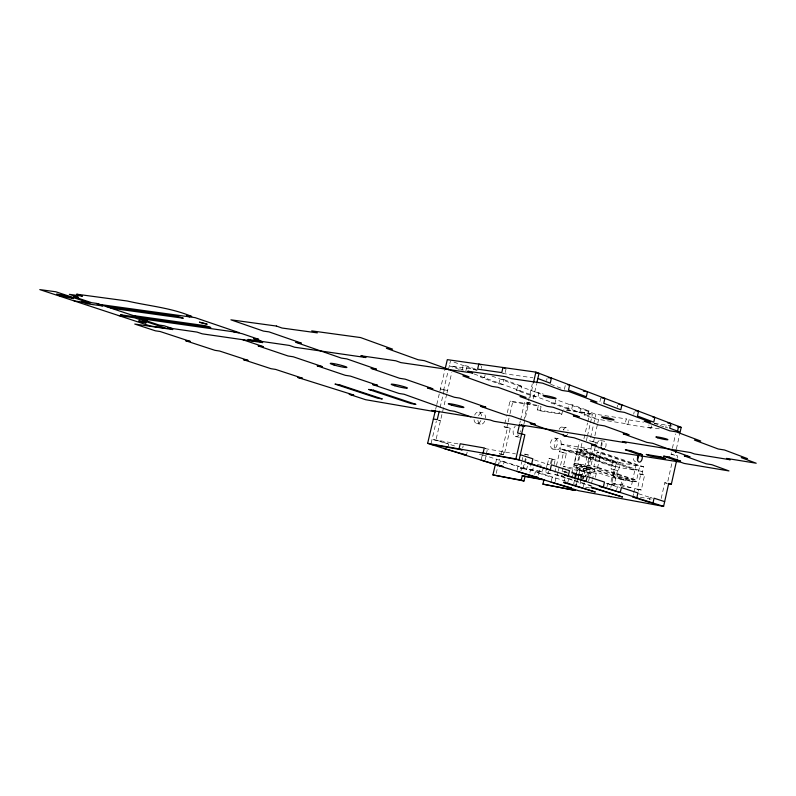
<?xml version="1.0" encoding="UTF-8"?>
<svg xmlns="http://www.w3.org/2000/svg" width="796" height="796" viewBox="0 0 796 796"><rect width="100%" height="100%" fill="white"/><g stroke="black" fill="none" stroke-linecap="round" stroke-linejoin="round"><path stroke-width="0.6" stroke-dasharray="3.98 2.98" d="M661.207 498.485L664.73 482.714L666.72 483.063M677.127 458.267L677.655 455.899L671.058 454.307L672.132 449.501M672.401 448.297L675.605 433.88M667.864 481.232L672.083 462.327M676.391 448.944L680.142 432.099M620.691 485.888L622.084 479.68L613.199 476.744L623.895 478.695L632.392 481.51L630.989 487.739L620.691 485.888L611.796 482.993L616.512 462.178L577.478 448.874L573.866 464.764L613.019 477.67L636.233 481.779L639.745 466.148L600.96 452.834L597.1 452.178L593.836 466.585L632.77 479.54L635.924 465.501L597.1 452.178M630.989 487.739L622.482 484.963L623.895 478.695M633.079 495.868L633.556 493.749M633.795 492.684L634.74 488.436L641.297 489.998L644.621 475.142L638.074 473.57L644.621 475.142M651.616 425.81L651.098 428.149L648.481 427.173L649.009 424.835M641.297 489.998L637.387 489.301L640.71 474.466M638.173 491.261L638.651 489.132M641.984 474.247L643.656 466.814L592.801 449.332L561.389 444.069L554.444 474.456L592.562 486.625M649.536 499.858L650.073 497.47L653.068 498.017M667.705 427.86L665.695 427.551L666.759 422.795M586.821 475.7L592.801 449.332M588.204 476.008L590.115 467.6L594.751 469.133L592.582 478.714M595.149 447.282L589.995 470.018L583.567 468.476L579.568 486.097M595.418 446.078L596.234 442.486L589.816 440.944L590.343 438.616M588.652 481.003L589.647 476.615M589.896 475.52L590.393 473.322L583.607 471.69L587.09 456.337L593.876 457.969L594.513 455.143L563.13 449.82L562.493 452.606L566.374 453.272L559.658 451.66L562.493 452.606M591.498 483.5L592.314 479.908M595.418 477.292L596.244 473.68L586.891 470.605L563.369 466.456L572.782 469.531L596.244 473.68M636.233 481.779L597.328 468.864L600.96 452.834M617.179 407.174L617.626 405.214M607 486.734L607.706 483.58L614.194 485.132L617.507 470.426L611.029 468.874L612.681 461.521L561.389 444.069M614.194 485.132L610.373 484.436L613.686 469.759L611.029 468.874M610.821 487.421L611.537 484.267M651.098 428.149L627.855 424.517L625.228 423.552L626.273 418.925L595.876 414.248L556.633 399.831M627.855 424.517L628.9 419.9L626.273 418.925M616.671 489.779L617.328 486.844L620.363 487.391M633.686 414.199L634.233 411.771M554.096 464.556L555.19 459.78L548.842 458.257L545.558 472.605L551.907 474.127L545.558 472.605M551.359 480.923L552.165 477.411L535.25 472.048L534.703 474.416M572.652 404.895L571.588 409.552L567.797 408.975L568.861 404.318L572.652 404.895L588.96 410.895L587.906 415.502L584.135 414.925L585.189 410.318L588.96 410.895M555.13 481.62L555.936 478.098L552.165 477.411M558.046 472.118L557.299 475.361L563.528 476.486M558.294 471.033L559.031 467.779M560.603 465.192L563.538 452.317M562.165 471.72L567.011 450.476L615.467 466.824L611.636 466.167L560.294 448.864L591.697 454.178L642.601 471.511L638.69 470.834L590.552 454.466L585.438 477.003M564.702 473.023L565.17 471.003M563.767 482.555L564.862 477.779L567.757 478.306M579.787 412.547L580.851 407.91M567.638 483.262L568.732 478.476M572.782 469.531L571.687 474.307L584.592 476.605M577.995 477.6L580.115 468.277L573.707 466.745L579.398 441.7M572.055 478.456L573.15 473.65L575.428 473.819L580.981 475.043L579.886 479.869M576.394 467.63L582.075 442.626M574.603 477.431L575.428 473.819M581.279 449.521L578.025 463.829L617.129 476.784L620.273 462.824L581.279 449.521L577.478 448.874M573.717 483.739L575.04 477.899M575.309 476.734L577.428 467.401L573.707 466.745M583.946 438.725L587.528 422.984M587.806 421.78L589.727 413.303L563.717 409.303M576.284 474.307L577.379 469.501L580.025 469.948L582.174 470.625L581.09 475.431L576.284 474.307L581.09 475.431M581.02 453.521L582.135 448.675L584.274 449.004L586.911 449.78L585.816 454.576L581.02 453.521L585.816 454.576M575.319 479.5L576.404 474.705L573.15 473.65M576.404 484.595L577.727 478.764M586.344 440.865L587.169 437.233M587.438 436.029L590.184 423.95M590.463 422.736L592.383 414.278L589.727 413.303M577.727 480.366L580.99 466.008L594.751 469.133M590.612 437.452L595.876 414.248M580.841 480.724L581.936 475.918L584.234 476.098L583.687 478.505M582.423 478.734L583.1 475.729L586.164 476.277M600.801 397.761L599.677 402.726L601.716 403.025M582.662 480.665L585.637 467.541M586.244 469.361L591.935 444.267M583.319 486.784L584.383 482.077M593.577 441.561L594.632 436.895M594.901 435.73L597.537 424.069M597.806 422.905L598.602 419.402L474.008 373.951M533.161 398.786L536.514 384.209M517.141 470.157L517.967 466.575L500.306 460.974L499.739 463.391M538.972 392.498L537.877 397.254L534.056 396.677L535.151 391.93L543.509 394.169M527.41 466.018L526.594 469.57L520.295 468.068L521.659 462.148M521.937 460.964L522.753 457.411M520.942 470.844L521.768 467.252L517.967 466.575M523.022 468.934L524.385 463.023M524.654 461.839L525.469 458.297M526.594 469.57L523.877 468.715L524.962 463.969M525.241 462.784L526.057 459.222M562.583 410.855L561.817 414.228L540.096 410.835L537.409 409.88L538.434 405.413L510.017 401.045L506.495 416.288M546.563 380.528L547.041 378.468M540.096 410.835L541.121 406.378L538.434 405.413M543.399 467.192L542.295 472.008L532.663 470.277L529.947 469.411L531.33 463.401M529.907 472.396L530.454 470.008M532.663 470.277L533.211 467.879M567.797 408.975L551.111 402.895L551.648 400.537M538.494 475.103L539.041 472.734L535.25 472.048M555.727 399.94L554.912 403.473L551.111 402.895M542.295 472.008L539.579 471.142L540.683 466.317M546.573 467.172L547.28 464.108L550.364 464.655M564.364 389.443L565.528 384.378M561.817 414.228L559.14 413.263L559.648 411.005M548.265 473.471L548.812 471.083M550.444 463.919L551.538 459.143L548.842 458.257M551.389 463.68L552.494 458.894M486.276 454.148L487.47 449.004L484.267 447.969M506.107 368.677L504.923 373.782L502.823 372.996M485.172 459.839L486.087 455.929L477.63 453.78M498.823 383.841L499.948 378.995L503.798 379.553L502.674 384.408L498.823 383.841L480.615 377.204L481.073 375.244M495.679 462.983L496.784 458.217M503.221 454.645L497.888 453.441L504.137 454.934L510.276 428.338L504.047 426.835L506.216 417.452M496.216 473.381L499.52 459.083M506.763 427.76L507.848 423.074M508.127 421.91L509.748 414.885M510.017 413.711L512.723 402L510.017 401.045M501.4 454.058L507.559 427.412L504.047 426.835M516.634 390.329L517.748 385.533L521.579 386.1L520.475 390.906L516.634 390.329L534.056 396.677M503.052 454.954L503.769 451.839M503.57 464.078L504.127 461.65L500.306 460.974M519.768 423.382L520.325 420.985M520.604 419.781L524.753 401.781L532.056 403.552L524.753 401.781M523.758 420.885L532.295 383.861M523.927 424.059L528.912 402.428M530.027 397.572L533.101 384.249M462.715 447.869L463.182 445.83M481.272 368.299L481.739 366.279M466.715 454.028L467.172 452.048M485.162 374.826L484.475 377.772L480.615 377.204M481.341 459.153L482.247 455.242M435.631 409.363L436.487 405.741M436.765 404.537L444.845 370.17M431.153 443.213L436.317 421.223M443.661 389.98L440.447 388.866L447.541 390.577L443.661 389.98L450.506 360.817M440.089 407.572L442.914 395.503M443.203 394.289L444.337 389.463M446.695 394.199L435.939 440.009L457.023 446.705M446.974 392.995L451.8 372.428M461.988 370.429L463.153 365.464L467.023 366.021L476.326 369.444M448.297 446.078L448.765 444.078L432.069 439.332L458.595 443.969M465.869 370.986L467.023 366.021M586.911 449.78L582.115 448.725M582.174 470.625L577.398 469.55M477.162 369.802L449.332 365.812L460.834 370.001M502.515 373.433L532.952 377.801M654.402 423.253L673.894 426.258M512.723 402L541.121 406.378M566.384 410.268L592.383 414.278M628.9 419.9L643.576 422.169M537.409 409.88L559.14 413.263M625.228 423.552L594.841 418.825L584.135 414.925M648.481 427.173L660.66 429.064M479.132 412.069L482.983 412.686A5.9 3.751 -80.8 0 1 485.441 418.099M562.265 427.134L566.384 427.8M600.413 440.536L604.492 441.203A4.249 2.497 -80.7 0 1 605.149 448.118M671.058 454.307L677.655 455.899M596.234 442.486L589.816 440.944M476.466 423.512L480.316 424.149M555.15 438.118A5.622 3.413 -80.6 0 1 556.076 447.282A5.622 3.413 -80.6 0 1 550.444 445.342A5.622 3.413 -80.6 0 1 555.15 438.118L558.931 438.745A5.632 3.403 -80.6 0 1 559.867 447.919A5.632 3.403 -80.6 0 1 554.235 445.989A5.632 3.403 -80.6 0 1 558.931 438.745M438.536 420.387L440.477 420.716L437.253 419.651M515.46 436.586L519.281 437.223A5.761 3.572 -80.7 0 1 517.241 434.765M552.643 449.043L556.434 449.69M576.394 453.64L580.194 454.287L619.228 467.471L634.88 470.177L596.015 456.984L599.876 457.64M593.876 457.969L587.09 456.337M612.681 461.521L643.656 466.814M524.763 454.068L529.857 455.372L527.479 454.954M613.686 469.759L617.507 470.426M551.538 459.143L555.19 459.78M485.072 448.586L515.559 453.899M573.866 464.764L597.328 468.864M583.567 468.476L587.319 469.133M590.393 473.322L583.607 471.69M537.35 464.466L542.773 465.69M622.084 479.68L632.392 481.51M566.981 472.098L562.274 471.262L569.339 473.54M571.677 472.933L585.786 475.451M529.947 469.411L539.579 471.142M520.295 468.068L523.877 468.715M554.444 474.456L562.891 475.978M585.627 487.212L590.473 488.097M640.362 497.202L651.297 499.191M611.796 482.993L622.482 484.963M576.404 474.705L581.936 475.918M482.625 454.824L566.603 481.48M574.642 484.038L576.811 484.724M561.18 476.068L594.095 486.595M607.706 483.58L610.373 484.436M534.534 459.969L549.548 464.844M571.299 471.899L585.408 476.486M606.055 483.182L619.696 487.61M638.511 493.719L652.422 498.236M524.474 454.158L526.285 454.745M634.74 488.436L637.387 489.301M577.428 467.401L580.115 468.277M507.559 427.412L510.276 428.338M664.73 482.714L667.337 483.6M453.223 366.369L463.57 370.15M453.959 362.09L477.103 370.598M491.988 376.07L540.832 394.02M503.798 379.553L521.579 386.1M550.663 384.289L563.23 389.015M654.292 423.263L658.849 424.974M659.993 425.402L665.695 427.551M601.02 446.685A4.249 2.497 -80.7 0 1 604.482 441.203M563.24 430.089A4.358 2.627 -80.8 0 1 566.046 427.721A4.358 2.627 -80.8 0 1 568.065 430.676M567.588 433.969A4.358 2.627 -80.8 0 1 567.1 434.905M635.556 461.431A4.149 2.388 -80.6 0 1 633.566 456.536M597.09 443.83A4.249 2.507 -80.7 0 1 600.721 440.685A4.249 2.507 -80.7 0 1 601.547 446.536M599.199 448.864A4.249 2.507 -80.7 0 1 598.552 448.795M559.12 429.422A4.348 2.627 -80.8 0 1 561.926 427.054A4.348 2.627 -80.8 0 1 563.956 430.009M478.535 415.751A5.9 3.751 -80.8 0 1 482.983 412.676M484.754 421.064A5.9 3.751 -80.8 0 1 480.794 424.248A5.9 3.751 -80.8 0 1 477.879 420.228M474.675 415.124A5.89 3.751 -80.8 0 1 478.645 411.95A5.89 3.751 -80.8 0 1 481.56 415.98M480.903 420.437A5.89 3.751 -80.8 0 1 476.943 423.621A5.89 3.751 -80.8 0 1 474.028 419.601M520.375 430.656A5.751 3.572 -80.6 0 1 520.156 432.148M519.052 434.775A5.751 3.572 -80.6 0 1 513.639 434.715A5.751 3.572 -80.6 0 1 515.251 426.208M597.697 467.252L574.224 463.173L613.368 476.117L636.591 480.217L597.697 467.252"/><path stroke-width="1.19" d="M677.545 431.124L678.6 426.387M608.821 496.296L663.595 506.395L668.72 483.411L671.327 484.296L676.859 459.451M675.585 452.556L676.122 450.148M445.123 368.996L447.312 359.653L535.887 372.13L681.197 427.372L680.142 432.099L669.705 428.168L670.769 423.412L667.754 422.955M536.793 382.995L539.021 373.324L535.37 372.807M522.275 475.65L525.002 476.496L523.977 480.993L521.241 480.147L522.275 475.65L542.753 479.381M542.912 484.137L575.08 490.416L542.912 484.137L543.957 479.6M523.977 480.993L492.923 474.923L495.401 464.177M519.49 424.586L517.559 432.984L524.872 434.745L519.072 459.939L483.072 453.133L484.267 447.969L460.207 443.78L459.013 448.884L462.237 449.899L430.885 444.367M663.595 506.395L515.888 458.914L523.649 425.263M533.38 383.035L535.887 372.13M610.741 496.644L578.523 490.704L427.641 443.352L435.352 410.567M439.233 411.194L437.253 419.651L433.362 419.004M74.227 300.938L90.207 303.147L55.79 291.764L39.8 289.605L150.285 325.982L166.235 328.29L134.355 317.753L118.385 315.485M105.54 306.351L177.826 316.37L183.289 318.221L111.022 308.171M133.32 315.564L205.507 325.743L210.811 327.544L138.643 317.335M548.305 377.593L551.419 378.04L550.245 383.175L537.827 378.498M567.598 384.677L569.657 384.975L568.493 390.05L586.334 396.766L587.478 391.741L583.368 391.144M601.826 397.91L604.89 398.368L603.766 403.333L620.81 409.751L621.915 404.836L618.86 404.388M635.526 410.716L638.561 411.164L637.467 416.029L653.765 422.169L654.839 417.353L652.829 417.054M677.545 426.815L681.197 427.372M668.341 483.779L671.327 484.296M427.641 443.352L515.888 458.914M443.73 448.397L466.486 455.023L462.625 454.337M481.112 460.128L503.002 466.496L499.182 465.809M516.863 471.351L537.957 477.471L534.166 476.784M525.002 476.496L544.255 480.018M551.091 482.097L571.428 487.988L567.667 487.301M492.923 474.923L521.241 480.147M520.276 454.725L532.872 458.814L531.678 463.988L527.549 463.262L550.225 469.948L551.399 464.834L569.498 470.715L568.344 475.779L564.245 475.043L586.045 481.471L587.179 476.466L604.472 482.077L603.348 487.033L599.288 486.296L620.273 492.465L621.368 487.57L637.904 492.943L636.82 497.789L632.8 497.052L648.999 502.256L652.999 502.992L654.073 498.197L664.66 501.639M81.789 301.983L87.411 303.843L102.704 305.962L97.082 304.092L195.06 317.624L238.969 332.599L141.22 318.718L135.808 316.927L120.534 314.768L125.947 316.549M172.424 328.539L164.085 325.773L159.23 325.076L142.335 319.475L147.2 320.171L96.624 303.395L91.759 302.729L73.68 296.739L78.545 297.396L69.381 294.361L82.476 296.132L76.655 294.192L127.261 301.007C148.802 306.022 171.12 307.744 191.776 316.5L186.463 315.763L189.746 316.888M253.098 341.205L247.904 339.434L289.426 345.434L294.6 347.215L365.981 357.553L360.847 355.752L395.791 360.797L400.885 362.618L472.824 373.045L467.789 371.205L505.977 376.717L510.962 378.568L542.554 383.145L562.075 390.458L568.672 391.433L597.02 402.079L590.463 401.104L617.845 411.363L624.353 412.348L650.71 422.258L644.263 421.263L669.764 430.825L676.172 431.82L700.759 441.064L694.41 440.059L718.221 448.994L724.519 449.999L747.504 458.635L741.255 457.62L756.2 463.222L726.559 458.406L730.28 459.78L694.401 453.939L690.63 452.556L622.462 441.472L626.313 442.845L593.08 437.432L589.189 436.059L520.783 424.935L524.733 426.298L493.998 421.293L490.018 419.93L431.482 410.418L435.512 411.761L365.663 399.711L349.185 394.309L353.782 395.055L297.833 377.483L302.46 378.219L275.665 369.424L271.028 368.707L243.427 359.663L248.073 360.369L219.646 351.046L214.98 350.34L185.667 340.738L190.334 341.434L160.115 331.514L155.429 330.828L134.753 324.052L172.802 329.564L167.568 327.833L197.02 332.091L202.234 333.832L262.68 342.588L257.486 340.817M242.74 339.703L263.277 346.648L258.143 345.892L288.132 356.011L293.246 356.777L322.261 366.588L317.166 365.822L345.295 375.314L350.379 376.1L377.622 385.314L372.568 384.528L399.015 393.453L404.05 394.249L449.571 410.517L454.566 411.323L470.754 416.796M233.676 331.852L242.093 333.673L258.869 339.394L253.586 338.638L261.864 341.454M480.913 364.876L478.804 364.09L477.62 369.155L501.769 372.608L502.953 367.493L505.062 368.279M604.582 448.845A4.249 2.497 -80.7 0 1 601.209 447.67M638.909 454.596A4.149 2.378 -80.6 0 1 641.337 454.317M642.113 455.72A4.149 2.378 -80.6 0 1 641.029 461.212A4.149 2.378 -80.6 0 1 637.825 460.854A4.149 2.378 -80.6 0 1 638.352 455.302M566.503 435.641A4.358 2.627 -80.8 0 1 562.961 434.407M638.263 456.009A4.149 2.388 -80.6 0 1 637.357 460.028M138.872 320.997L145.947 322.838L138.872 320.997M199.488 322.231L206.98 324.141L199.488 322.231M62.138 294.888L56.596 294.132L59.591 295.654L73.61 298.679L70.675 297.167L62.138 294.888M276.391 326.052L230.92 319.823L263.446 331.096L269.008 331.882L301.306 343.086L295.754 342.3L341.325 358.091L346.847 358.897L376.498 369.195L371.006 368.379L399.711 378.319L405.184 379.155L432.934 388.786L427.502 387.95L454.397 397.274L459.809 398.119L485.839 407.154L480.456 406.298L505.709 415.054L511.072 415.91L535.529 424.397L530.206 423.542L568.772 436.905L574.045 437.77L596.652 445.621L591.408 444.755L609.159 450.904L680.6 462.168L684.162 463.431L728.977 470.924L711.873 464.725L706.152 463.779L684.281 455.879L690.042 456.824L652.77 443.332L646.939 442.397L623.188 433.81L629.059 434.755L604.562 425.89L598.662 424.955L573.309 415.801L579.259 416.726L553.091 407.254L547.111 406.338L519.997 396.547L526.027 397.453L498.007 387.314L491.948 386.408L462.884 375.911L468.993 376.806L424.328 360.648L418.169 359.762L386.398 348.29L392.587 349.155L360.568 337.564L311.724 330.887L317.335 332.877L282.023 328.032L276.391 326.052M339.733 384.856L334.977 384.1L377.573 398.189L382.299 398.955L339.733 384.856M373.563 390.199L368.667 389.433L411.044 403.592L415.91 404.368L373.563 390.199M630.731 450.675L625.338 449.78L636.939 453.849L642.322 454.745L630.731 450.675M669.167 457.033L663.605 456.118L675.078 460.197L680.62 461.123L669.167 457.033M660.779 456.854L646.193 454.436L651.038 456.148L665.595 458.566L660.779 456.854M567.638 483.262L563.767 482.555L595.338 492.027L567.638 483.262M595.05 488.256L591.1 487.54L622.552 497.022L595.05 488.256M603.776 418.029A6.438 0.617 12.8 0 0 614.005 419.96A6.438 0.617 12.8 0 0 605.706 417.393A6.438 0.617 12.8 0 0 603.776 418.029M657.844 437.87A6.219 0.567 12.6 0 0 667.834 439.77A6.219 0.567 12.6 0 0 659.993 437.362A6.219 0.567 12.6 0 0 657.844 437.87M545.549 396.657A6.676 0.657 12.9 0 0 556.046 398.617A6.676 0.657 12.9 0 0 547.24 395.881A6.676 0.657 12.9 0 0 545.549 396.657M394.786 385.742A8.288 0.726 13.3 0 0 407.393 388.14A8.288 0.726 13.3 0 0 395.871 384.697A8.288 0.726 13.3 0 0 394.786 385.742M334.051 365.006A8.597 0.776 13.5 0 0 346.917 367.434A8.597 0.776 13.5 0 0 334.738 363.792A8.597 0.776 13.5 0 0 334.051 365.006M451.541 405.104A8.01 0.677 13.2 0 0 463.879 407.472A8.01 0.677 13.2 0 0 452.954 404.229A8.01 0.677 13.2 0 0 451.541 405.104"/></g></svg>
